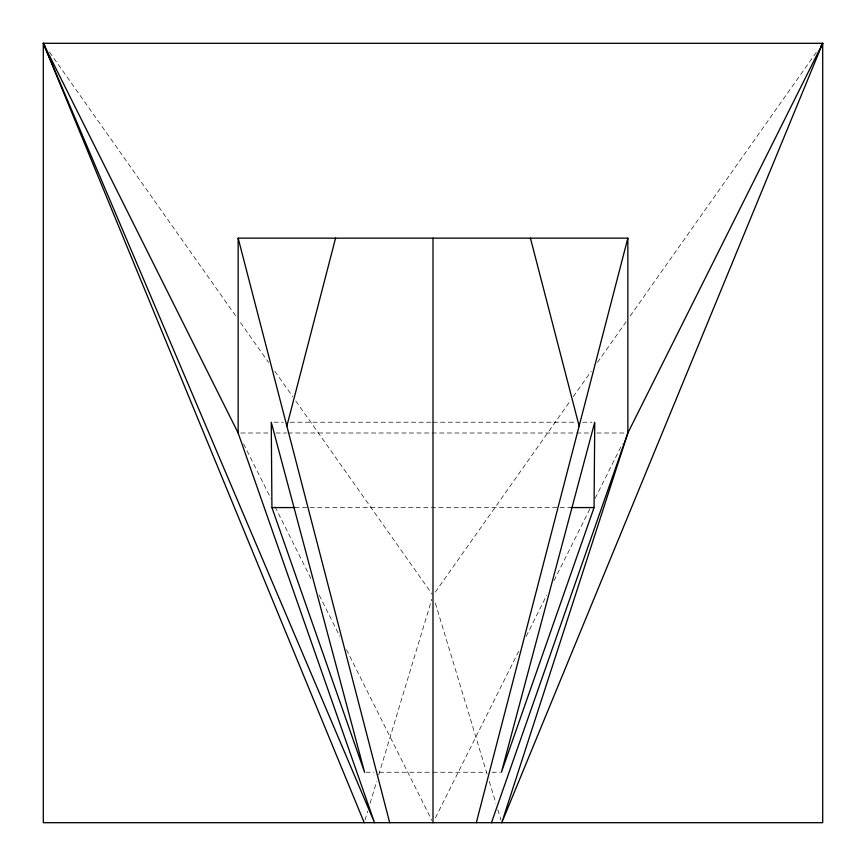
<?xml version="1.0" encoding="UTF-8"?>
<svg xmlns="http://www.w3.org/2000/svg" width="866" height="866" viewBox="0 0 866 866"><rect width="100%" height="100%" fill="white"/><g stroke="black" fill="none" stroke-linecap="round" stroke-linejoin="round"><path stroke-width="0.65" stroke-dasharray="4.33 3.25" d="M365.008 820.113L367.747 811.074M370.096 803.323L376.732 781.37M378.691 774.908L431.831 599.25M435.425 817.861L519.535 649.63M526.192 636.326L546.76 595.169M554.024 580.653L590.937 506.827M595.169 498.351L622.405 443.89M435.338 592.063L570.174 401.045M573.292 396.628L591.218 371.233M597.453 362.399L627.071 320.442M630.188 316.025L816.465 52.133M273.959 422.218L283.388 422.218M290.132 422.218L431.647 422.218M433 422.218L575.868 422.218M582.612 422.218L592.041 422.218M240.845 433L269.164 433M275.908 433L286.689 433M288.042 433L575.262 433M576.604 433L590.092 433M596.836 433L625.155 433M294.851 507.573L571.149 507.573M365.917 772.255L373.971 772.255M379.33 772.255L431.658 772.255M433 772.255L486.67 772.255M492.029 772.255L500.083 772.255M49.535 52.133L237.371 318.233M240.488 322.65L268.547 362.399M274.782 371.233L292.708 396.628M295.826 401.045L432.221 594.271M243.595 443.89L270.831 498.351M275.063 506.827L311.976 580.653M319.24 595.169L339.808 636.326M346.465 649.63L431.788 820.275M435.349 603.126L487.309 774.908M489.268 781.37L495.904 803.323M497.863 809.786L500.992 820.113"/><path stroke-width="1.3" d="M594.065 507.573L594.747 422.218L501.425 772.255L594.065 507.573L571.149 507.573M286.863 426.04L335.575 238.15M476.3 822.7L627.85 238.15L238.15 238.15L238.15 433L374.545 822.7L43.3 43.3L822.7 43.3L822.7 822.7L43.3 822.7L43.3 43.3L44.859 45.508M491.455 822.7L627.85 433L822.7 43.3L821.141 45.508M822.7 43.3L501.771 822.7L627.85 433L627.85 238.15M271.935 507.573L364.575 772.255L271.253 422.218L271.935 507.573L294.851 507.573M238.15 433L43.3 43.3L364.229 822.7M530.425 238.15L579.138 426.04M238.15 238.15L389.7 822.7M433 238.15L433 822.7"/></g></svg>
